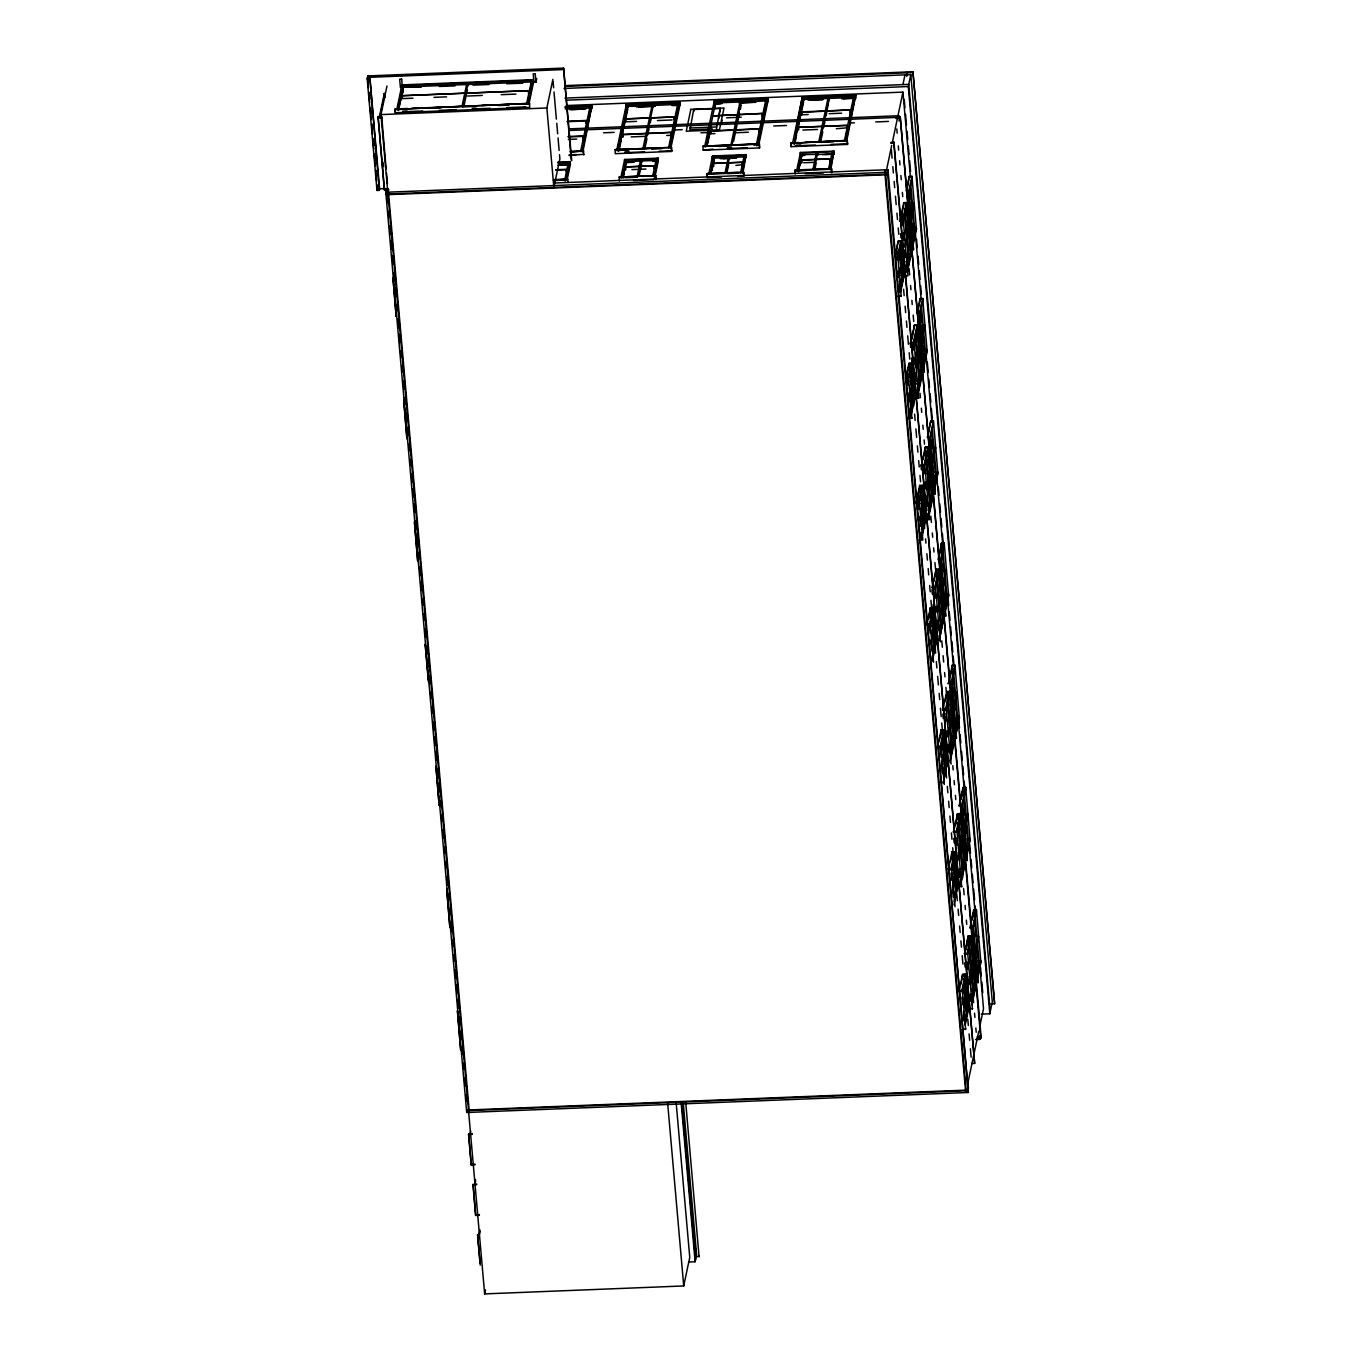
<?xml version="1.0" encoding="UTF-8"?>
<svg xmlns="http://www.w3.org/2000/svg" width="1362" height="1362" viewBox="0 0 1362 1362"><rect width="100%" height="100%" fill="white"/><g stroke="black" fill="none" stroke-linecap="round" stroke-linejoin="round"><path stroke-width="1.5" d="M379.317 190.357L369.851 77.293L379.64 188.807L379.317 190.357L377.002 190.459L367.195 78.945L367.825 75.914L563.596 68.1L571.734 160.682M384.305 189.846L388.102 189.029L384.305 189.846L378.074 116.604L381.718 116.468L386.127 168.973M379.181 117.949L384.39 93.263L384.748 97.485M379.828 117.081L384.442 95.187M676.233 1103.561L689.751 1257.364L683.724 1285.949L484.651 1293.9L380.968 114.595L386.995 86.01M381.837 117.847L379.317 117.268M377.002 190.459L377.632 187.428M395.048 109.403L529.563 103.359L529.716 107.394L395.338 112.757L395.048 109.403L529.563 103.359M395.338 112.757L395.184 108.722M397.483 109.624L399.577 99.681M400.411 95.698L402.182 87.338M398.504 109.113L403.544 85.227L401.875 85.295M398.521 110.526L403.475 87.049L531.878 81.924L529.818 91.697M403.135 89.841L401.075 99.613L403.339 89.671M402.318 95.698L528.405 90.675L402.318 95.698L402.437 98.609L412.941 98.2M385.821 192.587L388.476 192.485L469.328 1112.09L466.672 1112.192L385.821 192.587L386.365 190.033L389.021 189.914M554.385 183.019L887.683 169.722L887.905 172.157L887.36 174.728L386.348 194.715L386.672 189.71M466.843 83.371L462.11 105.913L463.267 105.861L468.017 83.32L466.843 83.371L467.064 85.823M463.914 106.253L467.37 89.875M526.583 104.006L531.606 80.12L533.274 80.052M527.332 103.444L528.984 95.612M528.15 104.346L533.359 79.66L401.96 84.887L396.768 109.573L407.357 109.164M528.865 104.38L533.563 82.095M535.964 82.163L535.215 73.769L533.223 73.837L533.972 82.248L535.964 82.163L536.73 78.468M553.857 187.411L546.86 107.973L552.887 79.388M428.553 682.379L425.182 644.192L428.366 680.37M571.24 160.052L563.596 68.1M554.283 185.368L559.867 158.826L559.51 154.638M566.2 171.748L565.979 169.297L555.917 169.705M564.77 179.716L568.482 162.095L570.15 162.027M565.128 181.112L567.137 171.544M567.954 167.73L568.754 163.9L558.573 164.308M557.671 162.129L570.235 161.635L566.354 180.056L553.789 180.567M567.477 178.184L570.457 164.07M553.568 179.648L567.767 179.086L553.432 180.329M568.056 182.44L567.767 179.086M583.004 138.822L582.885 135.911L568.243 136.489M586.137 120.469L586.256 123.397L586.137 120.469L567.324 121.218M580.587 151.54L590.155 106.134L591.806 106.083L591.976 108.79M581.37 150.893L582.221 146.807M583.089 142.721L584.809 134.532M586.103 128.403L590.41 107.938L565.196 108.943M582.153 151.88L591.891 105.674L565.179 106.73M582.885 151.863L591.891 105.674M571.036 151.403L583.566 150.91L570.899 152.084M569.095 155.523L583.872 154.264M615.096 149.65L671.5 147.402L615.096 149.65L615.249 153.685L671.653 151.437L671.5 147.402M673.73 105.521L679.893 105.283L679.825 102.167L626.401 104.295L616.663 150.501L628.989 150.007M617.395 150.484L623.047 123.653M625.226 113.335L626.622 106.747M618.416 150.041L627.984 104.636L626.316 104.704M618.433 151.437L627.916 106.44L678.344 104.431L669.729 145.342M619.063 150.416L621.242 140.099M622.111 135.962L623.404 129.782M624.273 125.644L625.141 121.524M626.009 117.404L627.763 109.147M622.826 137.239L622.706 134.327L670.819 132.403L670.938 135.315L666.75 135.485M625.958 118.886L674.071 116.962L625.958 118.886L626.077 121.797L636.531 121.388M619.199 177.026L655.684 175.579L619.199 177.026L619.352 181.061M620.766 177.894L624.647 159.456L658.152 158.128L658.289 160.971L652.687 161.397M621.481 177.979L623.132 170.131M622.502 177.418L626.231 159.797L624.562 159.865M622.996 177.758L626.162 161.601L656.688 160.393L655.071 168.037M623.132 177.911L623.966 173.995M624.783 170.08L626.435 162.248M625.703 166.93L653.913 165.789L625.703 166.93L625.822 169.841M640.6 159.882L637.161 176.175L638.335 176.124L641.757 159.848L640.6 159.882L640.804 162.333M652.313 104.329L643.017 148.39L644.175 148.339L653.471 104.278L652.313 104.329L652.517 106.781M639.408 174.489L641.553 164.325M645.247 146.773L646.933 138.771M647.767 134.77L649.044 128.76M650.304 122.75L651.155 118.749M652.704 176.209L656.416 158.588L658.067 158.52M653.454 175.698L654.254 171.867M654.271 176.549L658.152 158.128M654.577 178.592L658.374 160.563M670.819 132.403L622.604 134.787M668.504 148.032L678.072 102.627L679.74 102.576M466.672 1112.192L467.217 1109.638M670.172 147.964L679.825 102.167M968.041 1092.494L968.365 1087.506L968.041 1092.494L467.03 1112.482L467.575 1109.928M670.819 148.356L680.03 104.602M474.878 1164.851L471.235 1165.004L468.545 1134.444L472.342 1133.627M469.89 1134.699L470.69 1130.92M471.235 1165.004L468.698 1133.78M712.411 128.964L689.955 129.867L693.684 109.522L720.226 108.466L718.659 118.528M479.322 1215.262L475.661 1215.415L472.989 1184.855L476.768 1184.038M474.334 1185.11L475.525 1179.441M474.861 1184.753L475.661 1180.973M475.661 1215.415L473.125 1184.191M703.013 146.143L759.417 143.895L703.013 146.143L703.167 150.178L759.57 147.93L759.417 143.895M703.167 150.178L713.024 149.122M704.682 146.602L714.335 100.788L767.742 98.66L767.879 101.503M705.329 146.977L706.197 142.84M707.065 138.72L708.802 130.463M713.586 107.768L714.454 103.631M706.333 146.534L715.901 101.128L714.25 101.197M706.793 145.887L710.658 127.483M714.539 109.079L715.833 102.933L766.261 100.924L762.397 119.328M707.287 144.678L708.155 140.592M707.848 142.789L709.602 134.532M714.931 133.561L710.743 133.731L710.641 130.82L758.736 128.896L758.855 131.808M710.743 133.731L710.641 130.82M478.76 1235.521L479.952 1229.852M479.288 1235.164L480.088 1231.384M716.497 128.794L720.226 108.466M721.468 176.992L707.27 177.554L707.116 173.519L743.618 172.072L743.771 176.107L737.693 176.345M707.27 177.554L707.116 173.519M708.785 173.978L712.581 155.949L746.087 154.621L742.92 173.127M709.398 174.455L710.232 170.539M480.241 1265.145L477.551 1234.585L480.071 1263.102M710.436 173.91L714.148 156.289L712.496 156.358L712.649 159.065L712.581 155.949M710.862 173.4L714.08 158.094L744.605 156.885M721.281 124.078L722.115 120.111M711.73 170.42L713.756 160.852M711.883 170.488L713.943 160.682M713.637 163.406L741.83 162.282L713.637 163.406L713.756 166.334M484.651 1293.9L485.502 1289.814M728.517 156.375L725.095 172.668L726.252 172.616L729.692 156.341L728.517 156.375L728.738 158.826M740.23 100.822L730.951 144.883L732.109 144.832L741.388 100.771L740.23 100.822L740.451 103.274M726.899 173.025L728.619 164.887M733.59 141.273L736.961 125.253M737.812 121.235L739.498 113.233M740.349 109.232L741.183 105.214M735.906 165.449L742.052 164.734M740.622 172.702L744.35 155.081L746.001 155.013L746.155 157.737M741.388 172.191L744.197 158.792M742.29 172.633L746.087 154.621M743.771 176.107L743.618 172.072M758.736 128.896L710.538 131.28M762.005 113.455L713.79 115.855L762.005 113.455L762.107 116.383M756.438 144.525L766.006 99.12L767.657 99.068M756.778 145.921L761.528 123.431M767.742 98.66L758.004 144.866L753.901 145.036M758.753 144.849L767.964 101.094M790.794 143.299L847.351 140.388L847.505 144.423L791.101 146.67L790.794 143.299L847.351 140.388M791.101 146.67L790.947 142.635M846.67 141.342L855.677 95.153L802.252 97.281L792.514 143.487L798.677 143.248M795.425 133.153L802.252 97.281M794.267 143.027L803.835 97.621L802.167 97.689L802.337 100.396M794.284 144.423L803.767 99.426L854.195 97.417L849.888 117.864M794.914 143.402L796.515 135.042M797.519 131.024L799.256 122.767M799.954 118.681L800.992 114.51M801.673 110.492L803.614 102.133M798.558 127.313L846.67 125.389L798.558 127.313L798.779 129.748M808.211 114.527L801.929 114.783L801.809 111.871L849.922 109.947L850.041 112.859M801.929 114.783L801.809 111.871M795.204 174.047L795.05 170.012L831.535 168.565L831.688 172.599L831.535 168.565M830.837 169.62L834.021 151.114L800.498 152.442L796.617 170.88L807.087 170.454M797.74 168.99L800.226 157.243M798.37 170.403L802.082 152.782L800.413 152.85M798.387 171.816L802.014 154.587L832.608 154.212M800.073 165.006L802.082 152.782M801.554 159.899L801.673 162.827L801.554 159.899L829.764 158.775L829.884 161.703M816.451 152.867L813.012 169.143L814.187 169.109L817.609 152.833L816.451 152.867L816.672 155.319M828.164 97.315L818.868 141.376L820.043 141.325L829.322 97.264L828.164 97.315L828.368 99.749M815.259 167.475L816.11 163.406M820.673 141.767L822.784 131.756M823.618 127.756L824.895 121.746M826.155 115.736L829.322 97.264M829.764 158.775L801.469 160.375M828.556 169.194L832.267 151.574L833.936 151.505L834.089 154.229L825.712 154.553M829.305 168.684L831.331 159.116M830.122 169.535L834.021 151.114M849.922 109.947L801.707 112.348M836.336 128.726L846.892 127.841M844.372 141.018L853.923 95.612L855.591 95.544L855.745 98.268L843.418 98.762M845.581 138.328L847.726 128.096M846.023 140.95L855.677 95.153M902.921 84.614L904.981 74.859M884.857 172.668L885.385 170.114L888.041 170.012L968.348 1092.188L965.692 1092.29L884.857 172.668L887.513 172.565L888.041 170.012M906.632 71.999L906.769 76.357M886.509 170.08L891.701 145.462M892.57 141.359L902.938 92.122L566.2 105.555M887.36 174.728L887.683 169.722M899.107 120.997L899.124 115.719L569.622 128.862M893.761 143.197L893.983 142.193L890.986 142.312L890.782 143.316L893.761 143.197L974.664 1063.416L971.685 1063.535M980.759 1038.44L900.197 116.604L981.1 1036.822L980.759 1038.44L976.775 1038.593M981.304 1014.128L989.799 1013.788L908.284 86.538L910.786 74.638L564.004 88.462M990.787 1003.93L994.635 1003.777L912.932 71.743L564.838 85.636M899.839 221.359L903.772 202.649L906.428 202.546L910.667 250.608M906.224 191.055L909.305 176.413L911.961 176.311L916.422 229.225M901.252 216.779L903.823 204.589M907.211 188.518L909.22 176.822L911.876 176.719M902.104 214.055L902.921 225.156M895.311 254.728L898.205 240.989L900.861 240.887L903.976 276.316L900.691 291.979M902.41 221.648L906.428 202.546M907.943 195.413L911.961 176.311M895.856 254.353L898.12 241.397L900.776 241.278L903.84 276.997M902.631 222.772L906.479 204.487M908.165 196.537L912.012 178.252M896.877 250.812L897.303 257.384M903.278 220.235L899.499 221.053L903.278 220.235L907.977 275.907L904.334 276.043M910.191 188.177L914.362 235.541L911.706 235.643M897.081 258.848L900.861 240.887M900.912 242.811L897.303 259.972L897.166 258.44M905.015 233.089L905.798 229.31L908.454 229.208L904.879 246.164M908.948 214.379L909.748 210.616M910.531 206.854L911.331 203.091L913.987 202.972L910.514 221.002M902.155 259.138L898.92 276.026L902.24 260.21L902.155 259.138L899.499 259.257M910.412 219.929L913.987 202.972M904.981 247.237L908.556 230.28L905.9 230.382M695.08 1254.385L696.152 1249.346M899.635 286.786L901.984 275.618L900.912 263.36M688.797 1262.012L695.131 1261.757L696.612 1254.691L683.23 1102.403M902.121 281.73L899.533 250.693L902.121 281.73L899.465 281.832M900.146 292.353L903.755 275.192L901.116 275.311M906.53 266.016L909.033 254.098L905.049 208.726M912.046 239.78L914.566 227.863L910.582 182.491M897.524 296.439L901.321 295.622M694.858 1257.041L699.234 1256.207M908.829 261.776L904.76 213.936L908.829 261.776L906.173 261.879M914.362 235.541L911.808 235.166M906.956 271.957L910.803 253.672L908.148 253.775M912.915 243.696L916.337 227.437L913.681 227.539M907.518 271.464L911.025 254.796M913.051 245.228L916.558 228.561M913.51 249.672L908.812 194L913.51 249.672L909.85 249.808M910.616 347.497L910.378 342.594L914.021 342.441L918.72 398.113L915.077 398.249M911.008 341.521L914.532 324.854L917.171 324.752L921.58 374.908M916.966 313.26L920.048 298.636L922.704 298.516L927.164 351.447M911.995 338.985L914.447 325.263L917.086 325.16M917.528 312.749L920.099 300.559M918.38 310.025L919.197 321.126M905.662 378.84L908.948 363.194L911.604 363.092L914.719 398.538L911.025 416.091M913.153 343.854L917.171 324.752M922.704 298.516L918.686 317.618L919.044 321.807M906.598 376.559L908.999 365.135M913.374 344.978L917.222 326.693M918.907 318.742L922.755 300.457M907.62 373.018L908.233 381.632M914.021 342.441L910.242 343.258M920.933 310.383L925.104 357.746L922.449 357.848M907.824 381.054L911.604 363.092M908.045 382.177L911.655 365.016M915.758 355.295L916.541 351.532L919.197 351.413L916.03 366.48M921.274 329.059L922.074 325.297L924.73 325.195L921.257 343.207M909.561 397.159L912.898 381.36L910.242 381.462M921.546 340.262L924.73 325.195M916.115 367.553L919.299 352.486L916.643 352.588M910.378 408.992L912.727 397.823L911.842 387.608M912.863 403.935L910.276 372.899L912.863 403.935L910.208 404.037M910.889 414.559L914.498 397.415L911.859 397.517L911.978 399.032M917.273 388.221L919.776 376.304L915.792 330.932M922.789 362.003L925.309 350.068L921.325 304.696M908.267 418.645L912.063 417.828L908.403 417.964M919.571 383.982L915.502 336.142L919.571 383.982L916.915 384.084M917.699 394.163L921.546 375.878L918.89 375.98M923.232 367.944L927.079 349.642L924.423 349.745M917.835 395.695L921.768 377.002M923.794 367.434L927.301 350.766M918.72 398.113L915.213 397.585M924.253 371.877L919.554 316.205L924.253 371.877L920.593 372.03M921.325 465.77L925.275 447.077L927.931 446.957L932.425 499.616M927.284 437.508L930.791 420.841L933.447 420.739L937.907 473.653M923.181 459.164L925.309 449M928.271 434.75L930.706 421.233L933.362 421.13M915.911 503.361L919.691 485.4L922.346 485.298L925.462 520.744L921.682 538.705L921.138 532.44M923.981 465.668L927.931 446.957M929.514 439.432L933.447 420.739M917.341 498.543L919.742 487.341M924.117 467.183L927.965 448.898M929.65 440.965L933.498 422.663M918.363 495.223L919.163 505.881M921.121 464.8L924.764 464.646L920.984 465.463L921.359 469.703M931.676 432.588L935.847 479.952L933.191 480.054M918.567 503.259L922.346 485.298M918.788 504.383L922.397 487.221M920.303 519.365L923.64 503.565L920.984 503.668M926.773 488.686L929.94 473.618L927.284 473.738M932.306 462.467L935.473 447.4L932.817 447.502M926.858 489.758L930.042 474.691M932.391 463.523L935.473 447.4M921.512 529.341L923.47 520.046L922.397 507.771M923.606 526.141L921.018 495.121L923.606 526.141L920.95 526.243M921.631 536.764L925.258 519.62L922.602 519.722M928.016 510.444L930.518 498.509L926.722 455.197M933.532 484.208L936.052 472.273L932.238 428.962M930.314 506.187L926.245 458.364L930.314 506.187L927.658 506.289M935.847 479.952L933.293 479.594M928.441 516.385L932.289 498.083L929.633 498.186M933.974 490.15L937.822 471.848L935.166 471.95M932.51 499.207L928.492 518.309L928.118 514.138M938.043 472.972L934.026 492.074L933.651 487.902M932.493 585.949L936.017 569.282L938.673 569.163L943.168 621.821M938.026 559.714L941.534 543.046L944.189 542.944L948.65 595.858M933.923 581.37L936.069 571.206M939.439 555.134L941.585 544.97M926.739 625.175L930.45 607.605L933.089 607.503L936.205 642.949L932.425 660.91L932.204 656.058M934.724 587.873L938.673 569.163M940.172 562.046L944.189 542.944M928.475 618.893L930.433 609.597L931.353 609.563M928.475 619.063L930.484 609.546M934.86 589.405L938.707 571.104M944.241 544.868L940.393 563.17L941.04 569.725M936.903 581.029L941.159 627.916L938.401 628.495M942.419 554.811L946.59 602.157L943.934 602.259M929.395 625.056L933.089 607.503M929.531 626.588L933.14 609.444M931.046 641.57L934.383 625.771L931.727 625.873M943.56 569.708L946.215 569.605L942.64 586.545L941.772 578.084M931.148 642.643L934.383 625.771M937.601 611.964L940.784 596.897L938.129 597.016L938.026 595.943L940.682 595.841L937.124 612.781L936.443 606.413M943.134 585.745L946.215 569.605M932.255 651.547L934.23 642.251L933.14 629.993M934.349 648.346L931.761 617.327L934.349 648.346L931.693 648.448M932.374 658.97L936 641.825L933.345 641.928M939.167 630.657L941.261 620.714L937.277 575.343M944.7 604.422L946.794 594.479L942.81 549.107M933.549 662.238L930.195 624.051L926.535 624.188M946.59 602.157L944.036 601.8M944.717 612.355L948.565 594.053L945.909 594.155M939.235 640.515L943.253 621.412M944.768 614.279L948.786 595.177M940.342 641.86L935.507 586.852L931.863 587.005M943.236 708.155L946.76 691.487L949.416 691.385L950.148 699.745M948.769 681.919L952.276 665.252L954.932 665.15L959.393 718.063M945.092 701.549L946.811 693.411M950.182 677.169L952.327 667.176M937.89 745.474L941.193 729.811L943.832 729.709L946.948 765.155L943.168 783.116M945.381 710.487L949.416 691.385M950.999 683.843L954.932 665.15M939.218 741.098L941.227 731.752M949.45 693.309L946.113 709.738L942.47 709.891M948.139 682.975L951.783 682.839L956.482 738.493L951.646 683.503L954.983 667.074M947.646 703.252L951.902 750.121L949.144 750.7L951.902 750.121M953.162 677.016L957.333 724.363L954.677 724.465M940.138 747.261L943.832 729.709M940.274 748.794L943.883 731.649M942.47 748.078L945.126 747.976L941.789 763.776L942.249 768.628M947.867 734.986L951.425 718.046L948.769 718.149M956.958 691.811L953.485 709.823L957.06 692.883L956.958 691.811L954.302 691.913M941.891 764.848L945.126 747.976M947.952 736.059L951.527 719.119M942.998 773.752L944.973 764.457L942.266 733.812M942.436 770.654L945.194 770.075L942.504 739.532M949.91 752.863L952.004 742.92L948.02 697.548M955.443 726.627L957.537 716.684L953.553 671.313M944.292 784.444L940.938 746.257L937.277 746.41M957.333 724.363L954.779 724.005M949.927 760.796L953.775 742.494L951.136 742.596M949.978 762.72L953.996 743.618L951.34 743.72M955.511 736.484L959.529 717.382M951.085 764.065L946.267 709.074L942.606 709.21M953.979 830.36L957.503 813.693L960.159 813.591L961.078 824.027M959.512 804.125L963.019 787.457L965.675 787.355L970.136 840.269L967.48 840.371M955.392 825.61L957.486 815.668L958.405 815.634M960.925 799.375L963.019 789.432L963.938 789.398M955.835 823.755L957.554 815.617M960.942 799.562L963.07 789.398M948.633 867.679L951.936 852.033L954.592 851.914L957.707 887.36L953.996 904.913M956.209 832.284L960.159 813.591M961.742 806.049L965.675 787.355M950.37 861.584L952.838 853.974M960.21 815.515L956.856 831.944L953.213 832.097M958.882 805.18L962.525 805.044L967.224 860.716L962.389 805.708L965.726 789.279M958.388 825.457L962.645 872.344L959.887 872.906L962.645 872.344M963.904 799.222L968.076 846.568L965.522 846.211M950.795 869.875L954.592 851.914M947.884 869.279L951.527 869.143L954.626 853.855M951.527 869.143L948.02 868.615M952.532 885.981L955.869 870.182L953.213 870.284M958.61 857.192L962.168 840.252L959.529 840.354L959.614 841.427M967.701 814.016L964.228 832.029L967.803 815.089L967.701 814.016L965.045 814.118M952.634 887.054L955.869 870.182M958.695 858.264L962.27 841.324M953.179 892.859L955.937 892.28L953.247 861.737L955.835 892.757L953.179 892.859L952.634 886.747M953.74 895.958L954.541 892.246M959.325 877.094L960.159 873.11M954.268 901.491L957.486 886.236L954.83 886.339M960.244 877.06L961.078 873.076M961.912 869.109L962.764 865.125L960.942 844.508M955.034 906.649L951.68 868.462M961.095 880.976L964.534 864.7L961.878 864.819M966.203 856.766L970.05 838.481L967.395 838.583M960.806 884.534L964.739 865.823L962.1 865.943M966.339 858.298L970.272 839.605L967.616 839.707M958.048 887.088L961.844 886.27L958.184 886.407M965.164 950.54L968.246 935.898L970.902 935.796L975.396 988.437L972.757 988.54M970.255 926.33L973.762 909.663L976.418 909.561L980.878 962.474M965.726 949.808L968.161 936.307M972.093 919.605L973.762 911.655L974.681 911.604M965.726 950.029L969.148 937.839M972.11 919.725L973.813 911.604M959.376 989.885L962.679 974.239L965.335 974.119L968.45 1009.565L965.147 1025.211M966.952 954.49L970.902 935.796M972.485 928.254L976.418 909.561M961.112 983.79L962.593 974.63L965.249 974.528L968.297 1010.246M967.599 954.149L970.953 937.72M976.469 911.484L973.132 927.914L977.967 982.921L973.268 927.25L969.625 927.403M969.131 947.663L973.387 994.549L970.731 994.652M974.647 921.427L978.818 968.774L976.162 968.893L978.818 968.774M961.623 991.689L965.335 974.119M962.168 991.298L965.369 976.06M958.763 990.821L962.423 990.668L958.627 991.485M963.7 1006.229L966.611 992.387L963.956 992.489L964.058 993.562L966.714 993.46L966.611 992.387M969.352 979.414L972.928 962.457L970.272 962.559M978.444 936.222L974.971 954.251L978.546 937.294L978.444 936.222L975.788 936.324M963.785 1007.284L966.714 993.46M969.438 980.47L973.013 963.53L970.357 963.632M963.921 1015.065L966.679 1014.503L963.99 983.943L966.577 1014.962L963.921 1015.065L963.564 1010.996M963.581 1018.214L964.364 1014.486M964.092 1020.036L965.283 1014.452M971.753 991.349L972.587 987.382M965.011 1023.696L968.229 1008.442L965.573 1008.544M970.561 1001.257L971.821 995.281M972.655 991.315L973.507 987.331L971.872 968.774M976.52 973.03L979.023 961.112L977.218 940.478M961.981 1029.689L965.777 1028.855M971.838 1003.181L975.277 986.905L972.621 987.024M977.371 976.946L980.793 960.687L978.137 960.789M971.974 1004.696L975.481 988.046L972.843 988.148M977.082 980.504L981.015 961.81L978.359 961.912M968.791 1009.293L972.587 1008.476M967.531 1084.578L978.767 1031.238M980.061 1025.075L983.517 1008.663L979.789 966.339M974.664 1063.416L893.983 142.193M975.584 1039.564L979.84 1039.393L980.18 1037.776M989.799 1013.788L992.302 1001.887L910.786 74.638M994.635 1003.777L912.932 71.743M400.462 75.472L402.454 75.387M534.006 70.143L535.998 70.075M563.289 69.581L367.519 77.396L368.438 87.917M367.195 78.945L369.511 78.843M402.096 87.747L403.748 87.679L403.544 85.227M421.113 87.253L403.475 87.049M439.33 86.453L455.01 85.891M473.006 85.108L488.924 84.546M506.681 83.763L522.838 83.184M564.668 86.453L912.761 72.561M433.95 97.366L446.566 96.855M467.575 96.021L482.284 95.425M501.199 94.676L515.909 94.097M564.941 98.098L908.726 84.376L990.242 1011.625M566.609 100.175L908.284 86.538M396.904 108.909L407.493 108.483M411.733 108.313L441.407 107.138M447.757 106.883L475.321 105.776M481.671 105.521L509.218 104.431M515.585 104.176L528.286 103.665M428.553 108.313L441.271 107.802M462.45 106.951L475.168 106.457M498.475 105.521L509.082 105.095M402.811 111.19L407.017 111.02M472.273 108.415L476.479 108.245M403.339 111.769L422.782 111.003M439.364 110.339L456.372 109.658M473.176 108.977L490.218 108.296M506.766 107.649L525.664 106.883M380.968 114.595L546.86 107.973M565.043 107.411L591.755 106.338M679.689 102.831L626.265 104.976L626.469 107.411M802.116 97.945L855.54 95.817M377.921 117.285L381.581 117.132M569.469 109.624L584.179 109.028M636.394 106.951L655.309 106.202L638.812 106.917M672.113 105.521L679.944 105.01M722.218 103.529L715.918 103.784L715.901 101.128M739.021 102.848L755.842 102.184M802.388 100.124L804.04 100.056L803.835 97.621M808.041 100.107L822.75 99.511M841.665 98.762L855.813 97.996M571.427 109.607L585.813 109.028M716.463 103.818L720.566 103.665M741.115 102.831L755.501 102.269M810.543 100.073L822.869 99.579M379.266 117.541L381.922 117.438M567.222 121.695L586.052 120.946M657.454 120.554L672.096 119.958M726.559 117.796L741.2 117.217M829.117 113.693L841.665 113.199M569.282 130.48L898.784 117.336M895.873 118.375L899.856 118.205M689.785 128.028L716.327 126.972M603.621 132.795L614.245 132.369M673.764 129.986L682.277 129.645M773.684 126.002L786.436 125.491M850.211 122.955L854.468 122.784M875.715 121.933L888.467 121.422M568.158 136.966L582.8 136.387M700.936 132.778L709.244 132.437M568.363 139.418L576.739 139.077M631.185 136.898L645.826 136.319M733.76 132.812L748.402 132.233M802.865 130.054L817.506 129.475M569.98 151.71L582.306 151.216M616.799 149.837L629.142 149.343M633.245 149.173L662 148.032M704.733 146.33L731.445 145.257M737.608 145.019L758.157 144.202M792.667 142.823L798.83 142.567M804.993 142.329L833.748 141.171M839.911 140.933L846.074 140.678M651.598 149.105L661.864 148.696M718.966 146.432L731.309 145.938M821.286 142.346L833.612 141.852M624.8 152.033L629.006 151.863M727.444 147.93L731.649 147.777M796.447 145.189L800.652 145.019M569.248 154.842L576.211 154.57M625.107 152.629L644.635 151.846M659.259 151.267L671.789 150.756M727.41 148.543L747.176 147.743M795.425 145.819L815.327 145.036M830.939 144.406L847.641 143.742M557.518 162.81L570.099 162.299M624.511 160.137L658.016 158.792L658.238 161.244L654.049 161.397M712.428 156.63L745.95 155.285M800.362 153.123L833.867 151.778M558.658 165.142L566.796 164.819M634.369 162.129L626.231 162.453L626.231 159.797M720.26 158.69L736.536 158.043M822.427 154.621L834.14 153.957M557.739 165.245L566.115 164.921M626.809 162.487L633.092 162.248M723.12 158.656L735.684 158.145M800.567 155.557L804.772 155.387M555.815 170.182L565.877 169.773M631.866 169.603L645.963 169.041M803.699 162.742L815.77 162.265M553.925 179.886L566.49 179.392M620.902 177.213L637.654 176.549M641.86 176.379L654.424 175.885L654.628 178.32M710.93 173.621L738.153 172.531M796.753 170.199L807.24 169.79M813.523 169.535L830.275 168.871M706.98 174.2L743.482 172.736M794.897 170.693L831.399 169.228M624.954 177.724L637.518 177.213M727.546 173.621L738.017 173.212M379.436 188.824L385.752 188.569M633.534 180.499L653.811 179.682M805.334 173.638L823.584 172.923M386.127 192.263L887.139 172.276M387.949 194.034L885.64 174.183L966.22 1090.741L468.528 1110.592M909.169 177.094L911.825 176.992M903.687 203.057L906.343 202.955M903.636 203.33L906.292 203.227L910.889 255.46M911.433 204.147L914.072 204.045M914.566 227.863L913.647 227.897L913.204 223.062M898.069 241.653L900.725 241.551M908.131 254.132L909.033 254.098M906.275 261.402L908.931 261.3M901.082 275.652L901.984 275.618M899.567 281.355L902.206 281.253M919.963 299.027L922.619 298.925M919.912 299.3L922.568 299.197M914.379 325.535L917.035 325.433L921.631 377.666M922.176 326.369L924.815 326.25M924.389 350.102L925.309 350.068M908.812 363.875L911.467 363.756M920.746 371.349L924.389 371.213M918.873 376.338L919.776 376.304M917.018 383.607L919.673 383.505M911.825 397.874L912.727 397.823M930.655 421.505L933.311 421.403M927.845 447.366L925.19 447.468L925.854 456.1M925.121 447.74L927.777 447.638L932.374 499.888M932.919 448.575L935.575 448.456M935.132 472.308L936.052 472.273M919.605 485.808L922.261 485.706L925.326 521.408M919.554 486.081L922.21 485.962M929.616 498.543L930.518 498.509M915.792 501.982L919.435 501.846L922.806 540.033L919.146 540.186M915.656 502.663L919.299 502.51M915.996 502.953L918.652 502.85M922.568 520.08L923.47 520.046M925.956 519.79L929.599 519.637L924.764 464.646M921.052 525.766L923.708 525.664M941.448 543.455L944.104 543.336M944.053 543.608L941.397 543.71L942.317 554.164M938.588 569.571L935.932 569.674L941.057 628.393M935.864 569.946L938.52 569.844L943.117 622.093M931.727 587.686L935.371 587.533M945.892 594.513L946.794 594.479M930.365 608.014L933.004 607.912L936.069 643.613M930.297 608.286L932.953 608.184M940.393 620.391L943.032 620.289L939.32 640.106M940.359 620.749L941.261 620.714M926.398 624.869L930.042 624.715M938.503 628.018L941.159 627.916M933.311 642.285L934.23 642.251M931.795 647.971L934.451 647.869M952.191 665.66L954.847 665.541M954.796 665.814L952.14 665.916L953.247 678.463M948.003 683.656L951.646 683.503M949.331 691.777L946.675 691.896L951.8 750.598M946.607 692.151L949.263 692.049L953.86 744.299M946.743 693.462L947.663 693.428M942.81 710.181L945.466 710.079M956.652 716.378L959.308 716.259L955.596 736.093M956.635 716.718L957.537 716.684M941.108 730.219L943.747 730.117L946.811 765.819M941.04 730.492L943.696 730.39M941.176 731.803L942.095 731.769M951.102 742.954L952.004 742.92M951.255 744.129L953.911 744.027L953.264 735.259M937.141 747.074L940.784 746.938M944.087 764.133L946.743 764.031L943.253 782.707M942.538 770.194L945.194 770.075M962.934 787.866L965.59 787.764M965.539 788.019L962.883 788.138L963.257 792.309M958.746 805.861L962.389 805.708M960.074 813.982L957.418 814.101L957.724 818.545M957.35 814.357L960.006 814.255L964.602 866.504L961.947 866.607M953.349 831.416L957.009 831.28L961.691 886.934M967.378 838.941L968.28 838.89L964.109 791.458M967.531 840.099L970.187 839.996M951.851 852.425L954.507 852.323L957.554 888.041M951.783 852.697L954.439 852.595M961.844 865.159L962.764 865.125M962.015 866.334L964.654 866.232L964.194 859.558M948.224 869.586L950.88 869.484M973.677 910.071L976.333 909.969M973.626 910.344L976.282 910.242M969.88 928.101L972.536 927.999M968.093 936.579L970.817 936.205M964.092 953.621L967.752 953.485L972.434 1009.14M978.222 962.576L980.929 962.202M962.525 974.903L965.181 974.8M962.662 976.213L963.581 976.179M972.689 988.812L975.345 988.71L970.748 936.46M965.794 1009.668L968.45 1009.565M977.116 1036.976L981.1 1036.822M967.837 1090.06L466.808 1110.047L467.03 1112.482M468.545 1134.444L472.205 1134.291M471.371 1164.323L475.032 1164.187M472.989 1184.855L476.632 1184.702M475.815 1214.734L479.458 1214.581M904.232 99.426L904.964 107.904M905.526 114.255L906.462 124.844M907.024 131.195L907.756 139.656M908.318 146.006L909.067 154.468M909.629 160.835L910.548 171.408M916.507 239.15L917.256 247.629M918.005 256.09L918.737 264.568M919.299 270.919L920.048 279.38M920.61 285.731L921.342 294.192M927.301 361.951L928.237 372.524M928.799 378.874L929.531 387.353M930.093 393.703L930.842 402.165M931.404 408.515L932.323 419.104M938.282 486.847L939.031 495.308M939.78 503.787L940.512 512.248M941.074 518.599L941.823 527.077M942.385 533.427L943.117 541.889M948.344 601.17L948.701 605.392M949.263 611.742L950.012 620.221M950.574 626.571L951.306 635.032M951.868 641.383L952.804 651.972M953.179 656.212L953.928 664.673M958.95 721.843L959.495 728.193M960.057 734.544L960.806 743.005M961.555 751.466L962.287 759.945M962.849 766.295L963.598 774.757M964.16 781.107L964.722 787.457M969.744 844.627L970.476 853.089M971.038 859.439L971.787 867.9M972.349 874.251L973.081 882.729M973.643 889.08L974.579 899.669M975.141 906.019L975.515 910.242M980.538 967.412L981.27 975.873M981.832 982.223L982.768 992.813M902.938 92.122L910.378 176.788M915.23 231.812L921.172 299.555M925.837 352.469L931.966 422.322M936.443 473.125L942.759 545.106M947.237 595.909L953.366 665.763M958.218 720.787L964.16 788.53M969.012 843.572L974.954 911.297M974.851 913.681L976.843 936.358M941.534 543.046L941.908 547.218M952.276 665.252L952.651 669.423M963.019 787.457L963.394 791.645M973.762 909.663L974.136 913.851M910.446 191.719L911.11 199.022M911.842 207.279L912.387 213.459M921.308 315.048L921.938 322.283M922.67 330.643L923.317 337.725M924.032 345.982L924.509 351.549M932.238 439.313L932.851 446.583M933.6 454.942L934.23 462.007M943.168 563.579L943.781 570.882M944.513 579.242L945.075 585.507M954.081 687.861L954.524 693.088M955.358 702.298L956.005 709.806M963.564 795.629L964.109 801.809M964.909 811.122L965.266 815.293M966.288 826.564L966.833 832.744M974.494 919.895L975.039 926.075M977.201 950.829L977.746 957.009M941.04 560.633L945.739 616.288L940.904 561.297M907.722 190.339L908.454 198.92M909.169 206.82L909.731 213.562M910.429 221.223L911.195 230.263M911.944 238.622L912.489 244.905M920.099 331.085L920.661 337.844M921.359 345.488L921.938 352.486M922.687 360.845L923.419 369.204M929.565 438.87L930.11 445.425M930.859 453.784L931.591 462.144M932.289 469.771L932.868 476.768M933.6 485.127L934.111 491.682M943.202 594.036L943.798 601.068M944.53 609.427L944.853 613.887M951.425 687.418L951.97 694.024M952.702 702.383L953.434 710.743M953.996 717.008L954.728 725.367M962.168 809.964L962.9 818.324M963.632 826.683L964.364 835.042M964.926 841.307L965.658 849.667M973.081 933.889L973.83 942.623M974.528 950.353L975.107 957.248M975.805 964.773L976.588 973.966M909.22 210.054L909.595 214.226M910.514 224.679L910.872 228.85M911.791 239.303L912.165 243.475M919.963 332.26L920.525 338.525M921.444 348.978L921.802 353.15M922.721 363.603L923.096 367.774M929.616 441.918L929.974 446.106M930.893 456.559L931.438 462.825M932.357 473.261L932.732 477.449M940.529 566.217L940.904 570.406M941.823 580.842L942.368 587.124M943.1 595.483L943.662 601.749M951.272 688.423L951.834 694.705M952.753 705.141L953.111 709.33M954.03 719.766L954.592 726.048M962.202 812.722L962.576 816.911M963.683 829.441L964.041 833.629M964.96 844.065L965.335 848.254M973.132 937.022L973.507 941.21M974.426 951.646L974.971 957.929M975.89 968.365L976.265 972.553M910.803 253.672L910.94 255.188M921.546 375.878L921.682 377.41M950.506 703.916L952.906 731.088M961.436 828.215L963.819 855.387M979.516 1035.716L979.84 1039.393M958.593 817.694L960.585 840.388M969.335 939.899L971.327 962.593M936.017 569.282L936.375 573.453M946.76 691.487L947.118 695.659M957.503 813.693L957.861 817.864M968.246 935.898L968.603 940.086M958.099 822.716L962.542 872.804M969.012 947.016L973.285 995.009M896.809 128.947L897.183 133.17M898.29 145.87L898.665 150.109M899.601 160.682L899.959 164.904M900.895 175.494L901.269 179.716M902.376 192.417L902.751 196.639M909.084 268.569L909.629 274.92M910.565 285.492L910.94 289.714M911.876 300.304L912.234 304.526M913.17 315.099L913.732 321.449M920.048 393.38L920.423 397.602M921.359 408.191L921.716 412.414M922.84 425.114L923.215 429.336M924.134 439.926L924.509 444.148M930.842 516.079L931.404 522.429M932.323 533.002L932.698 537.224M933.634 547.813L933.991 552.036M934.928 562.608L935.49 568.958M941.806 640.889L942.368 647.239M943.117 655.701L943.662 662.034M944.598 672.624L944.973 676.846M945.909 687.418L946.267 691.658M951.289 748.777L951.663 752.999M952.787 765.699L953.162 769.922M954.081 780.511L954.456 784.733M955.392 795.323L955.766 799.545M962.27 873.587L962.645 877.826M963.564 888.399L964.126 894.749M965.062 905.321L965.437 909.544M966.356 920.133L966.731 924.355M973.234 998.397L973.609 1002.636M974.545 1013.209L974.92 1017.431M975.839 1028.021L976.213 1032.243M903.636 233.055L904.198 239.78M905.083 249.518L905.679 256.499M906.411 264.858L906.956 271.14M913.289 342.901L913.851 349.455M914.583 357.814L915.128 364.08M915.86 372.439L916.609 380.798M917.341 389.157L917.886 395.423M924.032 465.106L924.781 473.755M925.513 482.114L926.058 488.379M926.756 495.989L927.522 505.098M928.271 513.457L928.629 517.645M934.962 589.371L935.694 598.054M937.686 620.255L938.452 629.397M939.014 635.662L939.371 639.851M945.892 713.637L946.437 720.26M947.356 730.713L947.918 736.978M948.599 744.52L949.195 751.603M956.822 837.902L957.367 844.559M958.082 852.323L958.661 859.184M959.529 868.803L960.125 875.902M967.735 962.185L968.297 968.859M969.012 976.588L969.591 983.483M970.51 993.937L971.055 1000.202M902.495 221.24L902.785 225.837M903.687 236.273L904.062 240.461M904.981 250.914L905.526 257.18M906.445 267.633L906.82 271.804M913.238 343.462L913.698 350.136M914.617 360.572L914.992 364.761M915.911 375.197L916.456 381.479M917.375 391.915L917.75 396.104M924.083 468.153L924.44 472.342M925.547 484.872L925.922 489.06M926.841 499.496L927.199 503.685M935.013 592.453L935.371 596.641M936.29 607.077L936.664 611.266M937.771 623.796L938.129 627.984M945.943 716.752L946.301 720.924M947.22 731.377L947.594 735.565M948.684 748.096L949.059 752.284M956.856 841.052L957.231 845.223M958.15 855.677L958.507 859.848M959.427 870.301L959.989 876.566M967.786 965.352L968.161 969.523M969.08 979.976L969.438 984.147M970.357 994.601L970.919 1000.866M900.605 233.753L900.98 237.975M911.536 358.07L911.91 362.292M931.914 589.797L932.289 594.019M933.208 604.592L933.583 608.831M942.844 714.114L943.202 718.353M953.775 838.43L954.132 842.669M964.705 962.764L965.062 966.986M914.583 399.202L911.518 363.501L908.863 363.603L909.731 374.295M912.898 381.36L909.663 398.232L909.305 393.856M923.64 503.565L920.406 520.437L920.048 516.062M891.344 149.667L892.076 158.128M892.825 166.59L893.387 172.94M894.136 181.401L894.681 187.735M895.43 196.196L896.179 204.658M896.911 213.136L897.473 219.469M898.222 227.931L898.784 234.281M902.495 276.588L902.87 280.827M903.619 289.289L904.164 295.622M905.1 306.212L905.662 312.562M906.411 321.023L906.956 327.357M907.705 335.818L908.454 344.28M909.186 352.741L909.748 359.091M913.289 399.287L913.834 405.638M914.583 414.099L915.145 420.449M915.894 428.911L916.626 437.372M917.375 445.834L917.937 452.167M918.686 460.628L919.231 466.979M919.98 475.44L920.542 481.79M924.066 521.986L924.628 528.337M925.564 538.909L925.939 543.132M926.858 553.721L927.42 560.054M928.169 568.516L928.714 574.866M929.65 585.456L930.212 591.789M930.944 600.25L931.506 606.601M935.047 646.797L935.609 653.147M936.341 661.609L936.903 667.959M937.652 676.42L938.384 684.882M939.133 693.343L939.695 699.676M940.444 708.138L941.176 716.599M941.738 722.95L942.487 731.411M945.824 769.496L946.573 777.957M947.322 786.419L947.884 792.769M948.616 801.231L949.178 807.564M949.927 816.025L950.472 822.376M951.408 832.948L951.97 839.298M952.719 847.76L953.264 854.11M956.805 894.306L957.367 900.657M958.099 909.118L958.661 915.451M959.597 926.041L960.142 932.374M960.891 940.853L961.453 947.186M962.202 955.647L962.934 964.109M967.769 1019.116L968.331 1025.467M969.08 1033.928L969.642 1040.279M970.374 1048.74L971.123 1057.201M899.652 249.059L900.554 259.274M910.225 369.221L911.297 381.479M920.967 491.427L922.04 503.685M931.523 611.606L932.783 625.907M953.008 856.017L955.715 886.662M963.751 978.222L966.458 1008.867L965.539 1008.901L964.909 1002.006M942.402 739.992L945.092 770.552M919.691 485.4L920.661 498.577M921.495 507.822L921.938 513.185M930.45 607.605L931.506 621.855M932.238 630.027L932.868 637.467M941.193 729.811L941.551 733.982M941.772 738.834L942.436 746.104M943.151 754.276L943.696 760.405M951.936 852.033L952.157 856.868M952.634 862.18L953.366 870.352M954.081 878.524L954.609 884.653M963.564 986.428L964.177 993.664M897.95 257.435L901.167 296.286M908.692 379.64L911.91 418.492M962.423 990.668L965.641 1029.536M929.548 624L930.076 630.112M930.978 640.31L931.336 644.379M940.461 748.249L941.006 754.361M951.391 872.497L951.919 878.609M962.304 996.746L962.662 1000.815M898.324 270.68L898.733 277.61M899.601 285.271L900.01 292.2M907.96 380.373L908.199 385.225M909.067 392.886L909.663 401.892M910.531 409.57L910.94 416.483M918.703 502.578L919.112 509.507M919.997 517.185L920.729 525.511M929.31 625.464L930.195 633.126M930.927 641.468L931.659 649.81M940.376 749.083L941.108 757.425M941.84 765.767L942.249 772.697M951.306 873.382L951.715 880.312M952.77 890.05L953.179 896.979M962.236 997.665L962.645 1004.594M963.7 1014.349L964.109 1021.279M887.513 172.565L968.348 1092.188M853.923 95.612L854.263 98.251M846.568 125.866L846.789 128.3M847.215 141.052L847.505 144.423M832.267 151.574L832.488 154.025M817.609 152.833L817.83 155.268M800.498 152.442L800.72 154.893M795.05 170.012L795.34 173.383M767.827 101.775L767.606 99.324L714.182 101.452L714.403 103.904M759.281 144.559L759.57 147.93M741.388 100.771L741.609 103.223M741.745 162.759L741.949 165.211M729.692 156.341L729.896 158.775M714.148 156.289L714.369 158.724M693.684 109.522L693.854 111.361M678.072 102.627L678.412 105.266M674.071 116.962L674.292 119.413M673.969 117.438L674.19 119.89M671.364 148.066L671.653 151.437M653.471 104.278L653.675 106.73M656.416 158.588L656.756 161.227M655.684 175.579L655.99 178.933M655.548 176.243L655.837 179.614M653.913 165.789L654.118 168.241M653.811 166.266L654.032 168.718M641.757 159.848L641.979 162.282M627.984 104.636L628.188 107.07M626.401 104.295L626.537 107.138M622.706 134.327L622.928 136.762M624.647 159.456L624.869 161.908M685.665 1101.756L699.098 1256.871M681.8 1103.22L695.556 1259.731M681.187 1103.118L695.131 1261.757M590.155 106.134L590.359 108.585M582.885 135.911L583.106 138.362M667.601 1102.641L683.724 1285.949M583.566 150.91L583.719 154.945M570.235 161.635L570.303 164.751M553.074 81.482L553.619 87.747M553.993 91.935L556.377 119.107M556.752 123.295L557.671 133.748M558.045 137.92L559.135 150.467M533.359 79.66L533.478 82.503L531.827 82.571L531.606 80.12M533.427 82.776L533.206 80.324L401.824 85.568L402.028 88.019M528.405 90.675L528.507 93.586M468.017 83.32L468.222 85.772M384.237 93.927L384.612 98.166M386.502 173.11L387.404 183.478M386.927 196.383L387.489 202.734M388.221 211.212L388.783 217.579M389.532 226.041L390.281 234.519M390.843 240.887L391.575 249.365M392.137 255.715L392.886 264.194M393.635 272.672L394.384 281.134M394.929 287.501L395.678 295.98M396.427 304.441L396.989 310.808M397.721 319.287L398.47 327.765M399.032 334.116L399.781 342.594M400.53 351.073L401.075 357.423M401.824 365.901L402.386 372.252M403.135 380.73L403.884 389.209M404.616 397.687L405.178 404.037M405.927 412.516L406.489 418.866M407.221 427.345L407.97 435.823M408.719 444.301L409.281 450.652M410.03 459.13L410.575 465.481M411.324 473.959L412.073 482.437M412.635 488.788L413.384 497.266M413.929 503.634L414.678 512.112M415.427 520.573L416.108 529.58M416.738 535.419L417.47 543.881M418.219 552.359L418.781 558.726M419.53 567.188L420.262 575.666M420.824 582.034L421.573 590.512M422.322 598.974L422.884 605.341M423.616 613.819L424.178 620.17M424.927 628.648L425.676 637.127M426.408 645.588L427.038 653.879M427.719 660.434L428.281 666.784M429.03 675.263L429.762 683.741M430.511 692.219L431.073 698.57M431.822 707.048L432.384 713.399M433.116 721.877L433.865 730.355M434.427 736.706L435.176 745.184M435.738 751.535L436.47 760.013M437.219 768.491L437.968 778.162M438.53 783.32L439.262 791.799M440.011 800.277L440.573 806.627M441.322 815.106L441.884 821.473M442.616 829.935L443.365 838.413M444.114 846.892L444.676 853.242M445.425 861.72L445.97 868.088M446.719 876.566L447.468 885.028M448.217 893.506L448.762 899.873M449.511 908.335L450.073 914.702M450.822 923.181L451.571 931.642M452.303 940.12L452.865 946.488M453.614 954.966L454.176 961.317M454.925 969.795L455.657 978.274M456.219 984.624L456.968 993.102M457.53 999.453L458.262 1007.931M459.011 1016.41L459.76 1024.888M460.322 1031.238L461.071 1039.717M461.803 1048.195L462.365 1054.546M463.114 1063.024L463.676 1069.374M464.425 1077.853L465.157 1086.331M465.906 1094.81L466.468 1101.16M383.08 162.367L383.454 166.607M378.074 116.604L384.442 189.165M367.825 75.914L368.387 82.231M369.306 92.735L369.868 99.051M370.6 107.479L371.162 113.778M372.081 124.3L372.456 128.505M373.375 139.026L373.937 145.342M374.669 153.753L375.231 160.069M376.15 170.59L376.525 174.796M368.813 92.122L369.732 102.644M370.294 108.943L371.213 119.464M371.588 123.687L372.507 134.191M372.882 138.413L373.818 148.935M374.363 155.234L375.282 165.755M375.657 169.961L376.576 180.482M376.951 184.704L377.325 188.909M392.954 277.576L396.172 316.444L392.954 277.576M403.697 399.781L406.915 438.649L403.697 399.781M414.44 521.986L417.657 560.855L414.44 521.986M435.942 766.397L439.143 805.265L435.942 766.397M446.685 888.62L449.886 927.471L446.685 888.62M457.428 1010.825L460.645 1049.676L457.428 1010.825M690.84 109.352L686.244 131.212L719.425 129.884L724.022 108.024L690.84 109.352M930.297 438.411L934.996 494.083L930.297 438.411M401.671 79.098L399.679 79.166L400.411 87.577L402.403 87.491L401.671 79.098"/></g></svg>
